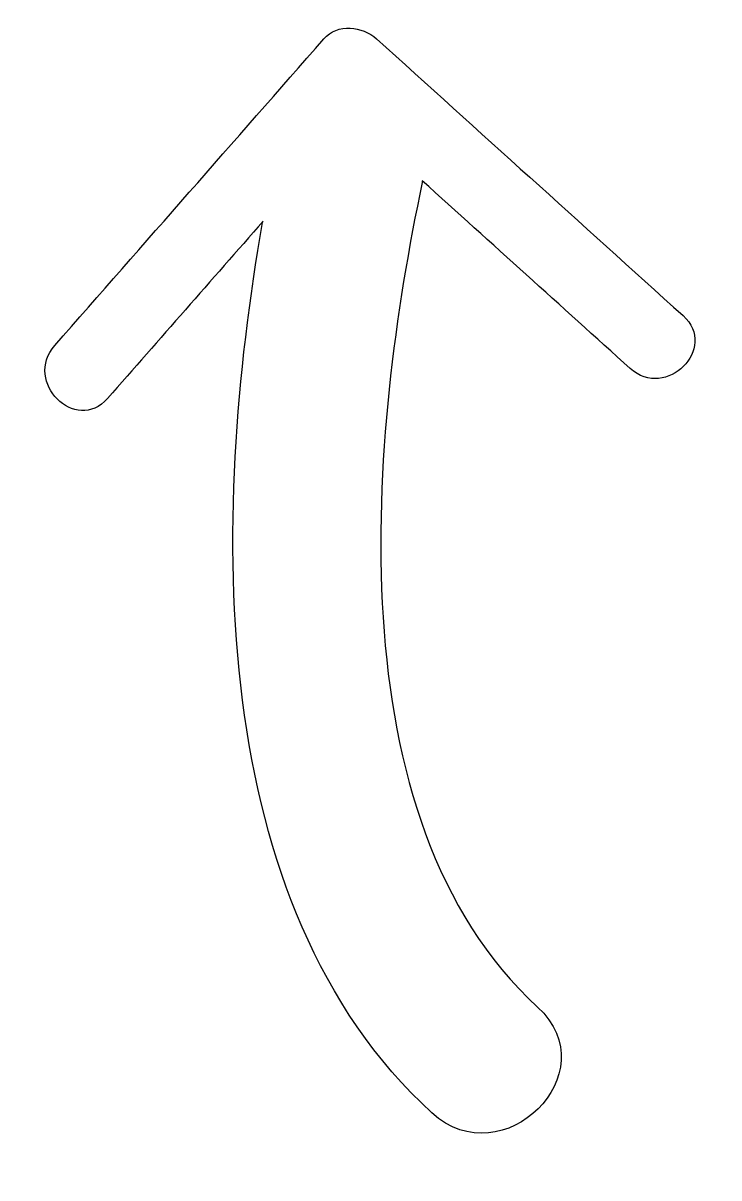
# Model space of a CAD drawing. Header units: centimetres. Extents: x -6.1 to 6.2, y -10.6 to 9.9.
import ezdxf

# ---------------------------------------------------------------- set-up
doc = ezdxf.new("R2010")
doc.units = ezdxf.units.CM
doc.header["$MEASUREMENT"] = 0
doc.layers.add('Camada 1', color=7, linetype='Continuous')

msp = doc.modelspace()

# ---------------------------------------------------------------- linework, layer by layer
at = {"layer": 'Camada 1'}
msp.add_open_spline([(0.92549, 7.07559), (2.15257, 5.9682), (3.37955, 4.86082), (4.60653, 3.75346), (4.60653, 3.75346), (5.23798, 3.18357), (6.1767, 4.11631), (5.54215, 4.68908), (5.54215, 4.68908), (3.7342, 6.32082), (1.92588, 7.95255), (0.1179, 9.58429), (0.1179, 9.58429), (-0.1361, 9.81345), (-0.57089, 9.86515), (-0.81772, 9.58429), (-0.81772, 9.58429), (-2.40522, 7.77615), (-3.99275, 5.96818), (-5.58025, 4.1602), (-5.58025, 4.1602), (-6.14061, 3.52192), (-5.20872, 2.58238), (-4.6446, 3.22455), (-4.6446, 3.22455), (-3.72692, 4.26979), (-2.80921, 5.31497), (-1.89153, 6.36015), (-1.89153, 6.36015), (-1.89153, 6.36015), (-1.90021, 6.33536), (-1.90021, 6.33536), (-1.90021, 6.33536), (-2.81818, 1.11267), (-2.93121, -5.72194), (1.09609, -9.41494), (1.09609, -9.41494), (2.35085, -10.56561), (4.22754, -8.69945), (2.96736, -7.54367), (2.96736, -7.54367), (-0.66955, -4.20912), (-0.00968, 2.64956), (0.92594, 7.04498), (0.92594, 7.04498), (0.92594, 7.04498), (0.92549, 7.07559), (0.92549, 7.07559)], degree=3, knots=[0, 0, 0, 0, 0.07692308, 0.07692308, 0.07692308, 0.07692308, 0.15384615, 0.15384615, 0.15384615, 0.15384615, 0.23076923, 0.23076923, 0.23076923, 0.23076923, 0.30769231, 0.30769231, 0.30769231, 0.30769231, 0.38461538, 0.38461538, 0.38461538, 0.38461538, 0.46153846, 0.46153846, 0.46153846, 0.46153846, 0.53846154, 0.53846154, 0.53846154, 0.53846154, 0.61538462, 0.61538462, 0.61538462, 0.61538462, 0.69230769, 0.69230769, 0.69230769, 0.69230769, 0.76923077, 0.76923077, 0.76923077, 0.76923077, 0.84615385, 0.84615385, 0.84615385, 0.84615385, 1, 1, 1, 1], dxfattribs=at)

doc.saveas('drawing.dxf')
